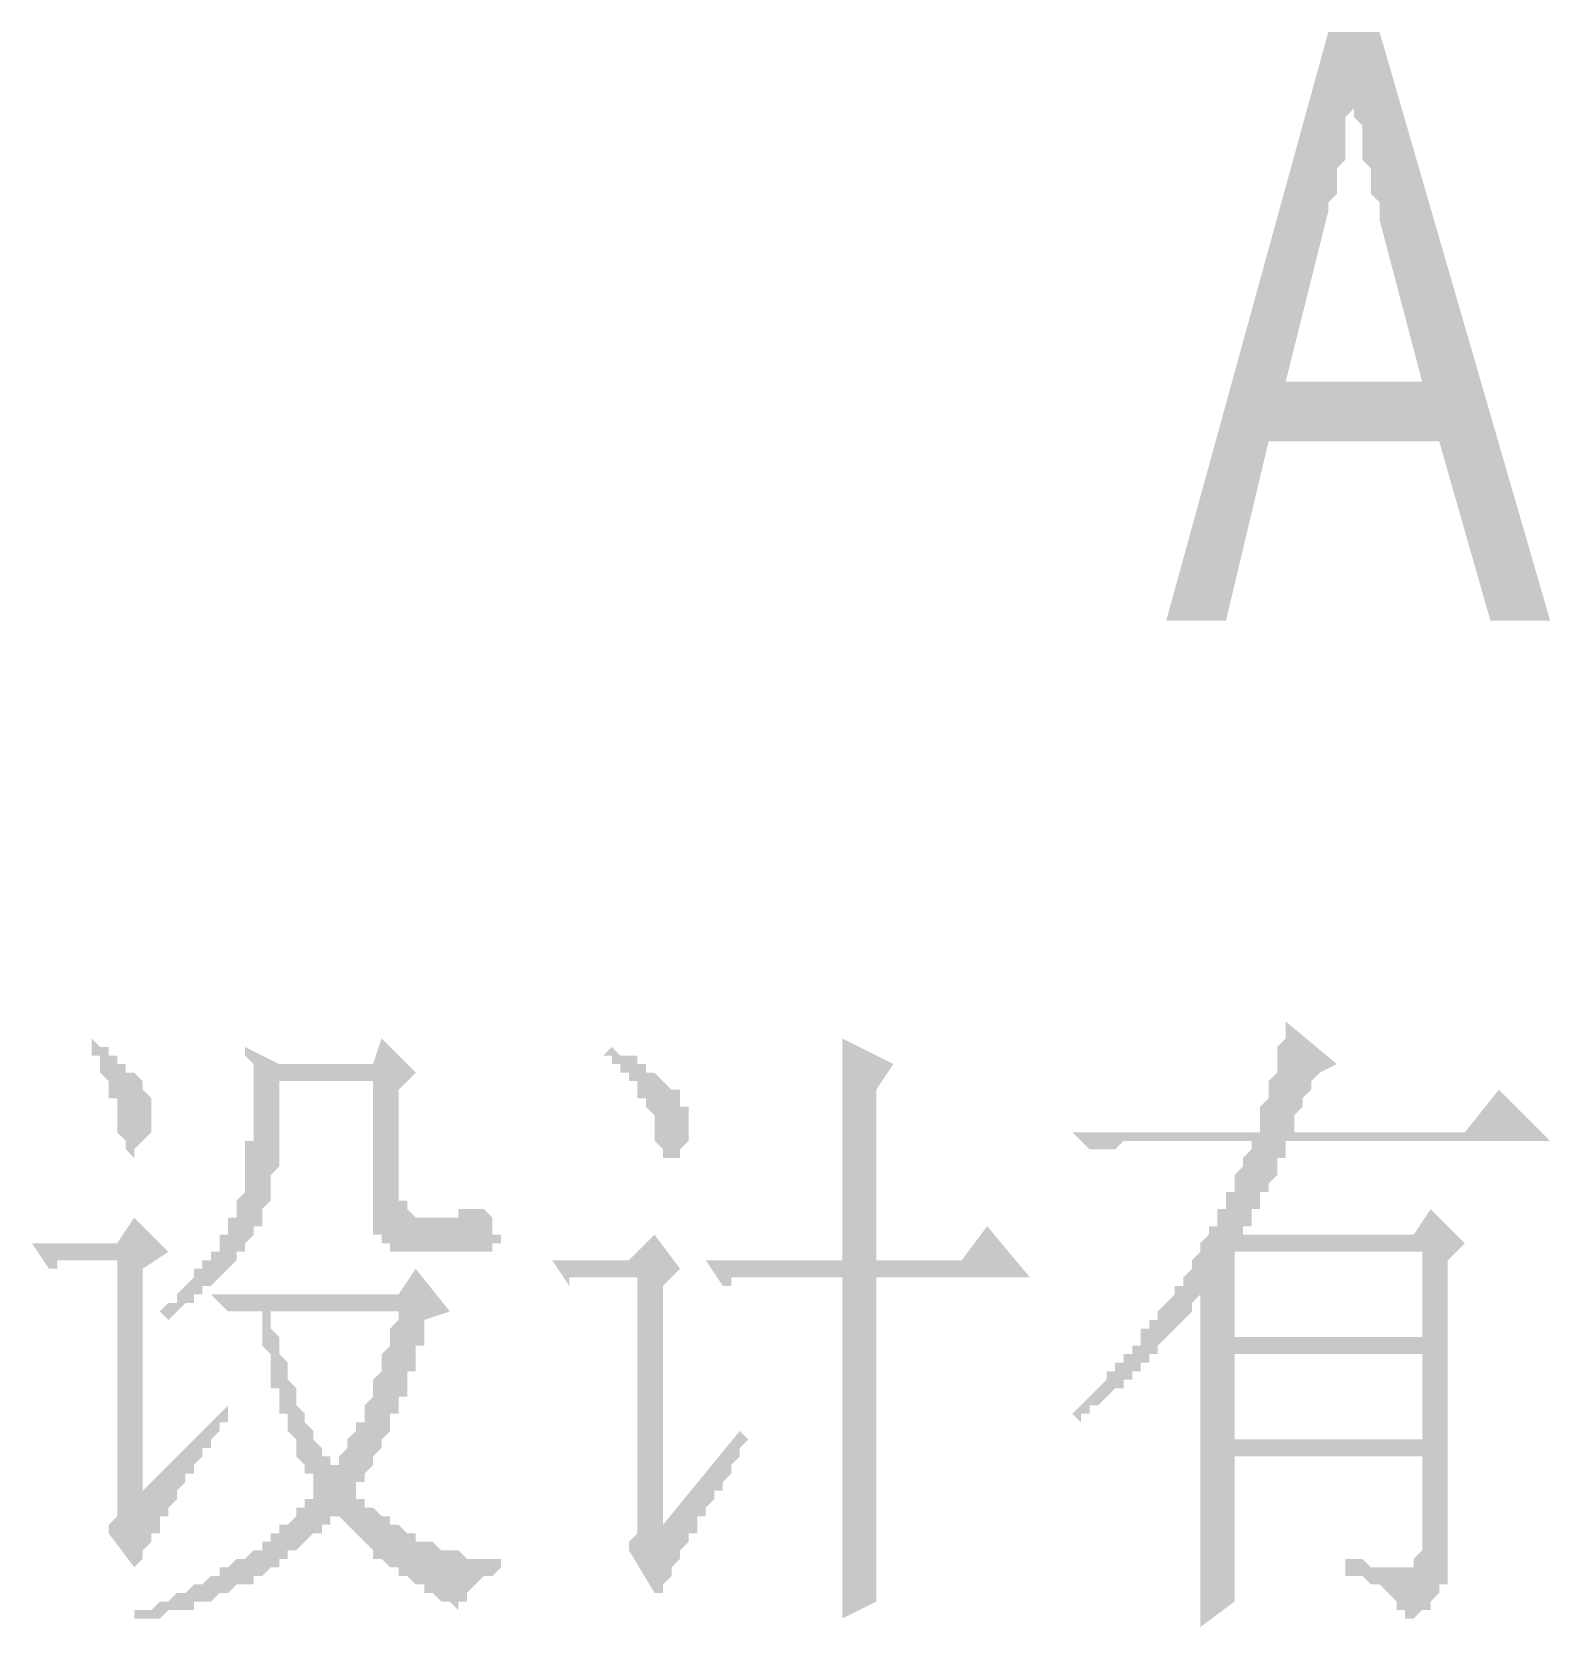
# Model space of a CAD drawing. Header units: millimetres. Extents: x 827 to 546581, y 88 to 2717140.
# Drawn here: x 546553.83 to 546561.36, y 2716389.56 to 2716397.47 of the extents above; entities that cross this region are included whole.
import ezdxf

# ---------------------------------------------------------------- set-up
doc = ezdxf.new("R2010")
doc.units = ezdxf.units.MM
doc.header["$MEASUREMENT"] = 0
doc.layers.add('PDF_TK', color=7, linetype='CONTINUOUS')

msp = doc.modelspace()

# ---------------------------------------------------------------- hatches: boundary and pattern name
at = {"layer": 'PDF_TK', "transparency": 33554559}
h = msp.add_hatch(color=256, dxfattribs=at)
h.paths.add_polyline_path([(546559.4582, 2716394.5528), (546560.2626, 2716397.4739), (546560.5166, 2716397.4739), (546561.3633, 2716394.5528), (546561.0669, 2716394.5528), (546560.8129, 2716395.4418), (546559.9662, 2716395.4418), (546559.7546, 2716394.5528)], flags=0)
h.paths.add_polyline_path([(546560.0509, 2716395.7382), (546560.7283, 2716395.7382), (546560.5166, 2716396.5425), (546560.5166, 2716396.5849), (546560.5166, 2716396.6272), (546560.4743, 2716396.6696), (546560.4743, 2716396.7119), (546560.4743, 2716396.7542), (546560.4743, 2716396.7966), (546560.4319, 2716396.8389), (546560.4319, 2716396.8812), (546560.4319, 2716396.9236), (546560.4319, 2716396.9659), (546560.4319, 2716397.0082), (546560.3896, 2716397.0506), (546560.3896, 2716397.0506), (546560.3896, 2716397.0929), (546560.3896, 2716397.1352), (546560.3896, 2716397.1352), (546560.3896, 2716397.1352), (546560.3896, 2716397.0929), (546560.3473, 2716397.0506), (546560.3473, 2716397.0082), (546560.3473, 2716396.9659), (546560.3473, 2716396.9236), (546560.3473, 2716396.8812), (546560.3473, 2716396.8389), (546560.3049, 2716396.7966), (546560.3049, 2716396.7542), (546560.3049, 2716396.7119), (546560.3049, 2716396.6696), (546560.3049, 2716396.6696), (546560.2626, 2716396.6272), (546560.2626, 2716396.5849)], flags=0)
h = msp.add_hatch(color=256, dxfattribs=at)
h.paths.add_polyline_path([(546559.7969, 2716391.42), (546559.7969, 2716390.9967), (546560.7283, 2716390.9967), (546560.7283, 2716391.42)], flags=0)
h.paths.add_polyline_path([(546559.7969, 2716390.912), (546559.7969, 2716390.4887), (546560.7283, 2716390.4887), (546560.7283, 2716390.912)], flags=0)
h.paths.add_polyline_path([(546560.3473, 2716389.896), (546560.3896, 2716389.896), (546560.4319, 2716389.896), (546560.4743, 2716389.8537), (546560.4743, 2716389.8537), (546560.5166, 2716389.8537), (546560.5166, 2716389.8537), (546560.5589, 2716389.8537), (546560.6013, 2716389.8537), (546560.6013, 2716389.8537), (546560.6013, 2716389.8537), (546560.6436, 2716389.8537), (546560.6436, 2716389.8537), (546560.6859, 2716389.8537), (546560.6859, 2716389.896), (546560.6859, 2716389.896), (546560.7283, 2716389.9383), (546560.7283, 2716389.9383), (546560.7283, 2716389.9807), (546560.7283, 2716390.404), (546559.7969, 2716390.404), (546559.7969, 2716389.6843), (546559.6276, 2716389.5573), (546559.6276, 2716389.5996), (546559.6276, 2716389.5996), (546559.6276, 2716389.5996), (546559.6276, 2716389.5996), (546559.6276, 2716389.642), (546559.6276, 2716389.642), (546559.6276, 2716389.642), (546559.6276, 2716389.6843), (546559.6276, 2716389.6843), (546559.6276, 2716389.7266), (546559.6276, 2716389.7266), (546559.6276, 2716389.7266), (546559.6276, 2716389.769), (546559.6276, 2716389.769), (546559.6276, 2716389.8113), (546559.6276, 2716389.8113), (546559.6276, 2716389.8537), (546559.6276, 2716389.896), (546559.6276, 2716389.896), (546559.6276, 2716389.9383), (546559.6276, 2716389.9807), (546559.6276, 2716389.9807), (546559.6276, 2716390.023), (546559.6276, 2716390.0653), (546559.6276, 2716390.0653), (546559.6276, 2716390.1077), (546559.6276, 2716390.15), (546559.6276, 2716390.1923), (546559.6276, 2716390.2347), (546559.6276, 2716390.2347), (546559.6276, 2716390.277), (546559.6276, 2716390.3193), (546559.6276, 2716390.3617), (546559.6276, 2716390.404), (546559.6276, 2716390.4463), (546559.6276, 2716390.4887), (546559.6276, 2716390.531), (546559.6276, 2716390.5733), (546559.6276, 2716390.6157), (546559.6276, 2716390.658), (546559.6276, 2716390.7003), (546559.6276, 2716390.7427), (546559.6276, 2716390.8274), (546559.6276, 2716390.8697), (546559.6276, 2716390.912), (546559.6276, 2716390.9544), (546559.6276, 2716390.9967), (546559.6276, 2716391.0814), (546559.6276, 2716391.1237), (546559.6276, 2716391.166), (546559.6276, 2716391.2084), (546559.6276, 2716391.2084), (546559.5852, 2716391.166), (546559.5852, 2716391.166), (546559.5852, 2716391.1237), (546559.5429, 2716391.0814), (546559.5429, 2716391.0814), (546559.5006, 2716391.039), (546559.5006, 2716391.039), (546559.4582, 2716390.9967), (546559.4582, 2716390.9967), (546559.4159, 2716390.9544), (546559.4159, 2716390.9544), (546559.4159, 2716390.912), (546559.3736, 2716390.912), (546559.3736, 2716390.8697), (546559.3312, 2716390.8697), (546559.3312, 2716390.8274), (546559.2889, 2716390.8274), (546559.2889, 2716390.785), (546559.2465, 2716390.785), (546559.2465, 2716390.7427), (546559.2042, 2716390.7427), (546559.2042, 2716390.7427), (546559.1619, 2716390.7003), (546559.1619, 2716390.7003), (546559.1195, 2716390.658), (546559.1195, 2716390.658), (546559.0772, 2716390.658), (546559.0772, 2716390.6157), (546559.0349, 2716390.6157), (546559.0349, 2716390.5733), (546558.9925, 2716390.6157), (546559.0349, 2716390.658), (546559.0349, 2716390.658), (546559.0772, 2716390.7003), (546559.0772, 2716390.7003), (546559.1195, 2716390.7427), (546559.1195, 2716390.7427), (546559.1619, 2716390.785), (546559.1619, 2716390.785), (546559.1619, 2716390.8274), (546559.2042, 2716390.8274), (546559.2042, 2716390.8697), (546559.2465, 2716390.8697), (546559.2465, 2716390.912), (546559.2889, 2716390.912), (546559.2889, 2716390.9544), (546559.3312, 2716390.9544), (546559.3312, 2716390.9967), (546559.3312, 2716391.039), (546559.3736, 2716391.039), (546559.3736, 2716391.0814), (546559.4159, 2716391.0814), (546559.4159, 2716391.1237), (546559.4159, 2716391.1237), (546559.4582, 2716391.166), (546559.4582, 2716391.166), (546559.5006, 2716391.2084), (546559.5006, 2716391.2084), (546559.5006, 2716391.2084), (546559.5006, 2716391.2507), (546559.5429, 2716391.2507), (546559.5429, 2716391.293), (546559.5429, 2716391.293), (546559.5852, 2716391.3354), (546559.5852, 2716391.3777), (546559.5852, 2716391.3777), (546559.6276, 2716391.42), (546559.6276, 2716391.42), (546559.6276, 2716391.4624), (546559.6699, 2716391.5047), (546559.6699, 2716391.5047), (546559.6699, 2716391.547), (546559.7122, 2716391.547), (546559.7122, 2716391.5894), (546559.7122, 2716391.6317), (546559.7546, 2716391.6317), (546559.7546, 2716391.674), (546559.7546, 2716391.7164), (546559.7969, 2716391.7164), (546559.7969, 2716391.7587), (546559.7969, 2716391.8011), (546559.8392, 2716391.8434), (546559.8392, 2716391.8434), (546559.8392, 2716391.8857), (546559.8816, 2716391.9281), (546559.8816, 2716391.9704), (546559.3312, 2716391.9704), (546559.2889, 2716391.9704), (546559.2889, 2716391.9704), (546559.2465, 2716391.9704), (546559.2042, 2716391.9281), (546559.2042, 2716391.9281), (546559.1619, 2716391.9281), (546559.1619, 2716391.9281), (546559.1195, 2716391.9281), (546559.0772, 2716391.9281), (546559.0772, 2716391.9281), (546558.9925, 2716392.0127), (546559.9239, 2716392.0127), (546559.9239, 2716392.0551), (546559.9239, 2716392.0974), (546559.9239, 2716392.1397), (546559.9662, 2716392.1821), (546559.9662, 2716392.2244), (546559.9662, 2716392.2244), (546559.9662, 2716392.2667), (546560.0086, 2716392.3091), (546560.0086, 2716392.3514), (546560.0086, 2716392.3514), (546560.0086, 2716392.3937), (546560.0086, 2716392.4361), (546560.0086, 2716392.4361), (546560.0509, 2716392.4784), (546560.0509, 2716392.5207), (546560.0509, 2716392.5207), (546560.0509, 2716392.5631), (546560.3049, 2716392.3514), (546560.2202, 2716392.3091), (546560.1779, 2716392.2667), (546560.1779, 2716392.2667), (546560.1779, 2716392.2244), (546560.1356, 2716392.1821), (546560.1356, 2716392.1821), (546560.1356, 2716392.1397), (546560.0932, 2716392.0974), (546560.0932, 2716392.0974), (546560.0932, 2716392.0551), (546560.0932, 2716392.0127), (546560.0932, 2716392.0127), (546560.9399, 2716392.0127), (546561.1093, 2716392.2244), (546561.3633, 2716391.9704), (546560.0509, 2716391.9704), (546560.0509, 2716391.9281), (546560.0509, 2716391.8857), (546560.0086, 2716391.8857), (546560.0086, 2716391.8434), (546560.0086, 2716391.8011), (546559.9662, 2716391.7587), (546559.9662, 2716391.7587), (546559.9662, 2716391.7164), (546559.9239, 2716391.7164), (546559.9239, 2716391.674), (546559.9239, 2716391.6317), (546559.8816, 2716391.6317), (546559.8816, 2716391.5894), (546559.8816, 2716391.547), (546559.8392, 2716391.547), (546559.8392, 2716391.5047), (546559.8392, 2716391.5047), (546560.6859, 2716391.5047), (546560.7706, 2716391.6317), (546560.9399, 2716391.4624), (546560.8553, 2716391.3777), (546560.8553, 2716389.896), (546560.8553, 2716389.8537), (546560.8553, 2716389.8113), (546560.8553, 2716389.8113), (546560.8553, 2716389.769), (546560.8129, 2716389.769), (546560.8129, 2716389.7266), (546560.8129, 2716389.7266), (546560.7706, 2716389.6843), (546560.7706, 2716389.6843), (546560.7706, 2716389.642), (546560.7283, 2716389.642), (546560.6859, 2716389.5996), (546560.6859, 2716389.5996), (546560.6436, 2716389.5996), (546560.6436, 2716389.5573), (546560.6436, 2716389.5996), (546560.6436, 2716389.5996), (546560.6436, 2716389.642), (546560.6013, 2716389.642), (546560.6013, 2716389.6843), (546560.6013, 2716389.6843), (546560.6013, 2716389.6843), (546560.5589, 2716389.7266), (546560.5589, 2716389.7266), (546560.5166, 2716389.769), (546560.4743, 2716389.769), (546560.4743, 2716389.769), (546560.4319, 2716389.8113), (546560.3896, 2716389.8113), (546560.3473, 2716389.8113), (546560.3473, 2716389.8113)], flags=0)
h = msp.add_hatch(color=256, dxfattribs=at)
h.paths.add_polyline_path([(546554.124, 2716392.4361), (546554.124, 2716392.4784), (546554.1664, 2716392.4361), (546554.2087, 2716392.4361), (546554.2087, 2716392.3937), (546554.251, 2716392.3937), (546554.251, 2716392.3514), (546554.2934, 2716392.3514), (546554.2934, 2716392.3091), (546554.3357, 2716392.3091), (546554.3357, 2716392.3091), (546554.378, 2716392.2667), (546554.378, 2716392.2667), (546554.378, 2716392.2667), (546554.378, 2716392.2244), (546554.4204, 2716392.1821), (546554.4204, 2716392.1821), (546554.4204, 2716392.1397), (546554.4204, 2716392.0974), (546554.4204, 2716392.0974), (546554.4204, 2716392.0974), (546554.4204, 2716392.0551), (546554.4204, 2716392.0127), (546554.4204, 2716392.0127), (546554.378, 2716391.9704), (546554.378, 2716391.9704), (546554.3357, 2716391.9281), (546554.3357, 2716391.9281), (546554.3357, 2716391.8857), (546554.2934, 2716391.9281), (546554.2934, 2716391.9281), (546554.2934, 2716391.9281), (546554.2934, 2716391.9704), (546554.251, 2716392.0127), (546554.251, 2716392.0127), (546554.251, 2716392.0551), (546554.251, 2716392.0974), (546554.251, 2716392.0974), (546554.251, 2716392.1397), (546554.251, 2716392.1821), (546554.2087, 2716392.1821), (546554.2087, 2716392.2244), (546554.2087, 2716392.2667), (546554.2087, 2716392.2667), (546554.1664, 2716392.3091), (546554.1664, 2716392.3514), (546554.1664, 2716392.3937), (546554.124, 2716392.3937)], flags=0)
h.paths.add_polyline_path([(546554.378, 2716390.2347), (546554.8014, 2716390.658), (546554.8014, 2716390.6157), (546554.8014, 2716390.5733), (546554.7591, 2716390.5733), (546554.7591, 2716390.531), (546554.7167, 2716390.4887), (546554.7167, 2716390.4887), (546554.7167, 2716390.4463), (546554.6744, 2716390.4463), (546554.6744, 2716390.404), (546554.6321, 2716390.3617), (546554.6321, 2716390.3617), (546554.6321, 2716390.3193), (546554.5897, 2716390.3193), (546554.5897, 2716390.277), (546554.5897, 2716390.277), (546554.5474, 2716390.2347), (546554.5474, 2716390.1923), (546554.5474, 2716390.1923), (546554.5474, 2716390.1923), (546554.5051, 2716390.15), (546554.5051, 2716390.1077), (546554.4627, 2716390.1077), (546554.4627, 2716390.0653), (546554.4627, 2716390.023), (546554.4204, 2716390.023), (546554.4204, 2716389.9807), (546554.4204, 2716389.9807), (546554.378, 2716389.9383), (546554.378, 2716389.896), (546554.378, 2716389.896), (546554.3357, 2716389.8537), (546554.2087, 2716390.023), (546554.2087, 2716390.0653), (546554.251, 2716390.1077), (546554.251, 2716390.1077), (546554.251, 2716390.15), (546554.251, 2716390.1923), (546554.251, 2716390.1923), (546554.251, 2716390.2347), (546554.251, 2716391.3777), (546554.124, 2716391.3777), (546554.0817, 2716391.3777), (546554.0817, 2716391.3777), (546554.0394, 2716391.3777), (546554.0394, 2716391.3777), (546553.997, 2716391.3777), (546553.9547, 2716391.3777), (546553.9547, 2716391.3354), (546553.9124, 2716391.3354), (546553.8277, 2716391.4624), (546554.251, 2716391.4624), (546554.3357, 2716391.5894), (546554.5051, 2716391.42), (546554.378, 2716391.3354)], flags=0)
h.paths.add_polyline_path([(546555.0131, 2716391.1237), (546555.0131, 2716391.0814), (546555.0131, 2716391.039), (546555.0554, 2716390.9967), (546555.0554, 2716390.9967), (546555.0554, 2716390.9544), (546555.0554, 2716390.912), (546555.0977, 2716390.8697), (546555.0977, 2716390.8274), (546555.0977, 2716390.785), (546555.0977, 2716390.785), (546555.1401, 2716390.7427), (546555.1401, 2716390.7003), (546555.1401, 2716390.7003), (546555.1401, 2716390.658), (546555.1824, 2716390.6157), (546555.1824, 2716390.6157), (546555.1824, 2716390.5733), (546555.2247, 2716390.531), (546555.2247, 2716390.531), (546555.2247, 2716390.4887), (546555.2247, 2716390.4887), (546555.2671, 2716390.4463), (546555.2671, 2716390.4463), (546555.2671, 2716390.404), (546555.3094, 2716390.404), (546555.3094, 2716390.3617), (546555.3094, 2716390.3617), (546555.3094, 2716390.3617), (546555.3517, 2716390.3617), (546555.3517, 2716390.404), (546555.3517, 2716390.404), (546555.3941, 2716390.4463), (546555.3941, 2716390.4463), (546555.3941, 2716390.4887), (546555.4364, 2716390.531), (546555.4364, 2716390.531), (546555.4364, 2716390.5733), (546555.4788, 2716390.5733), (546555.4788, 2716390.6157), (546555.4788, 2716390.658), (546555.4788, 2716390.658), (546555.5211, 2716390.7003), (546555.5211, 2716390.7427), (546555.5211, 2716390.7427), (546555.5211, 2716390.785), (546555.5634, 2716390.8274), (546555.5634, 2716390.8697), (546555.5634, 2716390.8697), (546555.5634, 2716390.912), (546555.6058, 2716390.9544), (546555.6058, 2716390.9967), (546555.6058, 2716390.9967), (546555.6058, 2716391.039), (546555.6481, 2716391.0814), (546555.6481, 2716391.1237), (546555.6481, 2716391.1237)], flags=0)
h.paths.add_polyline_path([(546554.7167, 2716391.2084), (546555.6481, 2716391.2084), (546555.7328, 2716391.3354), (546555.9021, 2716391.1237), (546555.7751, 2716391.0814), (546555.7751, 2716391.039), (546555.7751, 2716390.9967), (546555.7751, 2716390.9544), (546555.7328, 2716390.9544), (546555.7328, 2716390.912), (546555.7328, 2716390.8697), (546555.7328, 2716390.8274), (546555.6904, 2716390.8274), (546555.6904, 2716390.785), (546555.6904, 2716390.7427), (546555.6904, 2716390.7003), (546555.6481, 2716390.7003), (546555.6481, 2716390.658), (546555.6481, 2716390.6157), (546555.6058, 2716390.6157), (546555.6058, 2716390.5733), (546555.6058, 2716390.531), (546555.6058, 2716390.531), (546555.5634, 2716390.4887), (546555.5634, 2716390.4463), (546555.5634, 2716390.4463), (546555.5211, 2716390.404), (546555.5211, 2716390.404), (546555.5211, 2716390.3617), (546555.4788, 2716390.3193), (546555.4788, 2716390.3193), (546555.4788, 2716390.277), (546555.4364, 2716390.277), (546555.4364, 2716390.2347), (546555.4364, 2716390.2347), (546555.4364, 2716390.1923), (546555.4788, 2716390.1923), (546555.4788, 2716390.15), (546555.5211, 2716390.15), (546555.5211, 2716390.15), (546555.5634, 2716390.1077), (546555.5634, 2716390.1077), (546555.6058, 2716390.1077), (546555.6058, 2716390.0653), (546555.6481, 2716390.0653), (546555.6481, 2716390.0653), (546555.6904, 2716390.023), (546555.6904, 2716390.023), (546555.7328, 2716390.023), (546555.7328, 2716389.9807), (546555.7751, 2716389.9807), (546555.7751, 2716389.9807), (546555.8174, 2716389.9807), (546555.8598, 2716389.9383), (546555.8598, 2716389.9383), (546555.9021, 2716389.9383), (546555.9021, 2716389.9383), (546555.9444, 2716389.9383), (546555.9868, 2716389.896), (546555.9868, 2716389.896), (546556.0291, 2716389.896), (546556.0714, 2716389.896), (546556.0714, 2716389.896), (546556.1138, 2716389.896), (546556.1138, 2716389.896), (546556.1561, 2716389.896), (546556.1561, 2716389.896), (546556.1561, 2716389.8537), (546556.1138, 2716389.8113), (546556.1138, 2716389.8113), (546556.0714, 2716389.8113), (546556.0291, 2716389.769), (546556.0291, 2716389.769), (546556.0291, 2716389.769), (546555.9868, 2716389.7266), (546555.9868, 2716389.7266), (546555.9868, 2716389.6843), (546555.9444, 2716389.6843), (546555.9444, 2716389.642), (546555.9444, 2716389.642), (546555.9444, 2716389.642), (546555.9021, 2716389.6843), (546555.9021, 2716389.6843), (546555.8598, 2716389.6843), (546555.8174, 2716389.7266), (546555.8174, 2716389.7266), (546555.7751, 2716389.7266), (546555.7751, 2716389.769), (546555.7328, 2716389.769), (546555.7328, 2716389.769), (546555.6904, 2716389.8113), (546555.6904, 2716389.8113), (546555.6481, 2716389.8113), (546555.6481, 2716389.8537), (546555.6058, 2716389.8537), (546555.5634, 2716389.896), (546555.5634, 2716389.896), (546555.5211, 2716389.896), (546555.5211, 2716389.9383), (546555.5211, 2716389.9383), (546555.4788, 2716389.9807), (546555.4788, 2716389.9807), (546555.4364, 2716390.023), (546555.4364, 2716390.023), (546555.3941, 2716390.0653), (546555.3941, 2716390.0653), (546555.3517, 2716390.1077), (546555.3517, 2716390.1077), (546555.3517, 2716390.1077), (546555.3094, 2716390.1077), (546555.3094, 2716390.0653), (546555.2671, 2716390.0653), (546555.2671, 2716390.023), (546555.2247, 2716390.023), (546555.2247, 2716390.023), (546555.1824, 2716389.9807), (546555.1824, 2716389.9807), (546555.1401, 2716389.9383), (546555.1401, 2716389.9383), (546555.0977, 2716389.9383), (546555.0977, 2716389.896), (546555.0554, 2716389.896), (546555.0554, 2716389.8537), (546555.0131, 2716389.8537), (546555.0131, 2716389.8537), (546554.9707, 2716389.8113), (546554.9707, 2716389.8113), (546554.9284, 2716389.8113), (546554.9284, 2716389.769), (546554.8861, 2716389.769), (546554.8437, 2716389.769), (546554.8437, 2716389.769), (546554.8014, 2716389.7266), (546554.8014, 2716389.7266), (546554.7591, 2716389.7266), (546554.7591, 2716389.7266), (546554.7167, 2716389.6843), (546554.7167, 2716389.6843), (546554.6744, 2716389.6843), (546554.6321, 2716389.6843), (546554.6321, 2716389.642), (546554.5897, 2716389.642), (546554.5897, 2716389.642), (546554.5474, 2716389.642), (546554.5051, 2716389.642), (546554.5051, 2716389.642), (546554.4627, 2716389.5996), (546554.4627, 2716389.5996), (546554.4204, 2716389.5996), (546554.378, 2716389.5996), (546554.378, 2716389.5996), (546554.3357, 2716389.5996), (546554.3357, 2716389.5996), (546554.3357, 2716389.642), (546554.378, 2716389.642), (546554.378, 2716389.642), (546554.4204, 2716389.642), (546554.4627, 2716389.6843), (546554.4627, 2716389.6843), (546554.5051, 2716389.6843), (546554.5474, 2716389.7266), (546554.5474, 2716389.7266), (546554.5897, 2716389.7266), (546554.6321, 2716389.769), (546554.6321, 2716389.769), (546554.6744, 2716389.769), (546554.7167, 2716389.8113), (546554.7167, 2716389.8113), (546554.7591, 2716389.8113), (546554.7591, 2716389.8537), (546554.8014, 2716389.8537), (546554.8014, 2716389.8537), (546554.8437, 2716389.896), (546554.8861, 2716389.896), (546554.8861, 2716389.896), (546554.9284, 2716389.9383), (546554.9284, 2716389.9383), (546554.9707, 2716389.9383), (546554.9707, 2716389.9807), (546555.0131, 2716389.9807), (546555.0131, 2716390.023), (546555.0131, 2716390.023), (546555.0554, 2716390.023), (546555.0554, 2716390.0653), (546555.0977, 2716390.0653), (546555.0977, 2716390.0653), (546555.1401, 2716390.1077), (546555.1401, 2716390.1077), (546555.1401, 2716390.15), (546555.1824, 2716390.15), (546555.1824, 2716390.1923), (546555.1824, 2716390.1923), (546555.2247, 2716390.1923), (546555.2247, 2716390.2347), (546555.2247, 2716390.2347), (546555.2247, 2716390.2347), (546555.2247, 2716390.277), (546555.2247, 2716390.3193), (546555.1824, 2716390.3193), (546555.1824, 2716390.3617), (546555.1824, 2716390.3617), (546555.1401, 2716390.404), (546555.1401, 2716390.4463), (546555.1401, 2716390.4463), (546555.1401, 2716390.4887), (546555.0977, 2716390.531), (546555.0977, 2716390.531), (546555.0977, 2716390.5733), (546555.0977, 2716390.6157), (546555.0554, 2716390.6157), (546555.0554, 2716390.658), (546555.0554, 2716390.7003), (546555.0554, 2716390.7427), (546555.0131, 2716390.7427), (546555.0131, 2716390.785), (546555.0131, 2716390.8274), (546555.0131, 2716390.8274), (546555.0131, 2716390.8697), (546555.0131, 2716390.912), (546554.9707, 2716390.9544), (546554.9707, 2716390.9544), (546554.9707, 2716390.9967), (546554.9707, 2716391.039), (546554.9707, 2716391.0814), (546554.9707, 2716391.1237), (546554.9707, 2716391.1237), (546554.8861, 2716391.1237), (546554.8014, 2716391.1237)], flags=0)
h.paths.add_polyline_path([(546555.6481, 2716391.7164), (546555.6481, 2716391.674), (546555.6904, 2716391.674), (546555.6904, 2716391.6317), (546555.6904, 2716391.6317), (546555.7328, 2716391.5894), (546555.7328, 2716391.5894), (546555.7751, 2716391.5894), (546555.7751, 2716391.5894), (546555.8174, 2716391.5894), (546555.8174, 2716391.5894), (546555.8598, 2716391.5894), (546555.8598, 2716391.5894), (546555.9021, 2716391.5894), (546555.9444, 2716391.5894), (546555.9444, 2716391.6317), (546555.9868, 2716391.6317), (546555.9868, 2716391.6317), (546556.0291, 2716391.6317), (546556.0291, 2716391.6317), (546556.0714, 2716391.6317), (546556.0714, 2716391.6317), (546556.1138, 2716391.5894), (546556.1138, 2716391.5894), (546556.1138, 2716391.547), (546556.1138, 2716391.5047), (546556.1561, 2716391.5047), (546556.1561, 2716391.4624), (546556.1138, 2716391.4624), (546556.1138, 2716391.4624), (546556.1138, 2716391.42), (546556.1138, 2716391.42), (546556.0714, 2716391.42), (546556.0714, 2716391.42), (546556.0291, 2716391.42), (546556.0291, 2716391.42), (546555.9868, 2716391.42), (546555.9444, 2716391.42), (546555.9021, 2716391.42), (546555.8598, 2716391.42), (546555.8598, 2716391.42), (546555.6904, 2716391.42), (546555.6481, 2716391.42), (546555.6058, 2716391.42), (546555.6058, 2716391.4624), (546555.5634, 2716391.4624), (546555.5634, 2716391.4624), (546555.5634, 2716391.5047), (546555.5211, 2716391.5047), (546555.5211, 2716391.547), (546555.5211, 2716391.547), (546555.5211, 2716391.5894), (546555.5211, 2716391.5894), (546555.5211, 2716391.6317), (546555.5211, 2716392.2667), (546555.0554, 2716392.2667), (546555.0554, 2716392.2244), (546555.0554, 2716392.1821), (546555.0554, 2716392.1397), (546555.0554, 2716392.1397), (546555.0554, 2716392.0974), (546555.0554, 2716392.0551), (546555.0554, 2716392.0127), (546555.0554, 2716391.9704), (546555.0554, 2716391.9281), (546555.0554, 2716391.9281), (546555.0554, 2716391.8857), (546555.0554, 2716391.8434), (546555.0554, 2716391.8434), (546555.0131, 2716391.8011), (546555.0131, 2716391.7587), (546555.0131, 2716391.7164), (546555.0131, 2716391.7164), (546555.0131, 2716391.674), (546555.0131, 2716391.674), (546554.9707, 2716391.6317), (546554.9707, 2716391.5894), (546554.9707, 2716391.5894), (546554.9707, 2716391.5894), (546554.9707, 2716391.547), (546554.9284, 2716391.547), (546554.9284, 2716391.5047), (546554.9284, 2716391.5047), (546554.8861, 2716391.4624), (546554.8861, 2716391.4624), (546554.8861, 2716391.42), (546554.8437, 2716391.42), (546554.8437, 2716391.3777), (546554.8437, 2716391.3777), (546554.8014, 2716391.3354), (546554.8014, 2716391.3354), (546554.7591, 2716391.293), (546554.7591, 2716391.293), (546554.7167, 2716391.2507), (546554.7167, 2716391.2507), (546554.6744, 2716391.2507), (546554.6744, 2716391.2084), (546554.6321, 2716391.2084), (546554.6321, 2716391.166), (546554.5897, 2716391.166), (546554.5474, 2716391.1237), (546554.5474, 2716391.1237), (546554.5051, 2716391.0814), (546554.5051, 2716391.0814), (546554.4627, 2716391.1237), (546554.5051, 2716391.166), (546554.5474, 2716391.166), (546554.5474, 2716391.2084), (546554.5897, 2716391.2507), (546554.5897, 2716391.2507), (546554.6321, 2716391.293), (546554.6321, 2716391.3354), (546554.6744, 2716391.3354), (546554.6744, 2716391.3777), (546554.7167, 2716391.3777), (546554.7167, 2716391.42), (546554.7591, 2716391.42), (546554.7591, 2716391.4624), (546554.7591, 2716391.5047), (546554.8014, 2716391.5047), (546554.8014, 2716391.547), (546554.8014, 2716391.547), (546554.8014, 2716391.5894), (546554.8437, 2716391.5894), (546554.8437, 2716391.6317), (546554.8437, 2716391.6317), (546554.8437, 2716391.674), (546554.8437, 2716391.674), (546554.8437, 2716391.674), (546554.8861, 2716391.7164), (546554.8861, 2716391.7587), (546554.8861, 2716391.8011), (546554.8861, 2716391.8011), (546554.8861, 2716391.8434), (546554.8861, 2716391.8857), (546554.8861, 2716391.9281), (546554.8861, 2716391.9704), (546554.9284, 2716391.9704), (546554.9284, 2716392.0127), (546554.9284, 2716392.0551), (546554.9284, 2716392.0551), (546554.9284, 2716392.0974), (546554.9284, 2716392.1397), (546554.9284, 2716392.1397), (546554.9284, 2716392.1821), (546554.9284, 2716392.2244), (546554.9284, 2716392.2667), (546554.9284, 2716392.3091), (546554.9284, 2716392.3091), (546554.9284, 2716392.3514), (546554.8861, 2716392.3937), (546554.8861, 2716392.4361), (546554.8861, 2716392.4361), (546555.0554, 2716392.3514), (546555.5211, 2716392.3514), (546555.5634, 2716392.4784), (546555.7328, 2716392.3091), (546555.6481, 2716392.2244)], flags=0)
h = msp.add_hatch(color=256, dxfattribs=at)
h.paths.add_polyline_path([(546556.6641, 2716392.3937), (546556.7065, 2716392.4361), (546556.7065, 2716392.4361), (546556.7488, 2716392.3937), (546556.7911, 2716392.3937), (546556.8335, 2716392.3937), (546556.8335, 2716392.3514), (546556.8758, 2716392.3514), (546556.8758, 2716392.3091), (546556.9181, 2716392.3091), (546556.9181, 2716392.3091), (546556.9605, 2716392.2667), (546556.9605, 2716392.2667), (546556.9605, 2716392.2667), (546557.0028, 2716392.2244), (546557.0028, 2716392.2244), (546557.0451, 2716392.2244), (546557.0451, 2716392.1821), (546557.0451, 2716392.1397), (546557.0875, 2716392.1397), (546557.0875, 2716392.0974), (546557.0875, 2716392.0974), (546557.0875, 2716392.0551), (546557.0875, 2716392.0127), (546557.0875, 2716391.9704), (546557.0875, 2716391.9704), (546557.0451, 2716391.9281), (546557.0451, 2716391.9281), (546557.0451, 2716391.8857), (546557.0028, 2716391.8857), (546557.0028, 2716391.8857), (546557.0028, 2716391.8857), (546556.9605, 2716391.8857), (546556.9605, 2716391.9281), (546556.9605, 2716391.9281), (546556.9181, 2716391.9704), (546556.9181, 2716392.0127), (546556.9181, 2716392.0551), (546556.9181, 2716392.0551), (546556.9181, 2716392.0974), (546556.8758, 2716392.1397), (546556.8758, 2716392.1397), (546556.8758, 2716392.1821), (546556.8335, 2716392.1821), (546556.8335, 2716392.2244), (546556.8335, 2716392.2667), (546556.7911, 2716392.2667), (546556.7911, 2716392.3091), (546556.7488, 2716392.3091), (546556.7488, 2716392.3514), (546556.7065, 2716392.3514), (546556.7065, 2716392.3937)], flags=0)
h.paths.add_polyline_path([(546556.9605, 2716390.0653), (546557.3415, 2716390.531), (546557.3838, 2716390.4887), (546557.3415, 2716390.4463), (546557.3415, 2716390.404), (546557.2991, 2716390.3617), (546557.2991, 2716390.3193), (546557.2568, 2716390.277), (546557.2568, 2716390.2347), (546557.2145, 2716390.2347), (546557.2145, 2716390.1923), (546557.1721, 2716390.15), (546557.1721, 2716390.1077), (546557.1298, 2716390.1077), (546557.1298, 2716390.0653), (546557.1298, 2716390.023), (546557.0875, 2716390.023), (546557.0875, 2716389.9807), (546557.0451, 2716389.9383), (546557.0451, 2716389.9383), (546557.0451, 2716389.896), (546557.0451, 2716389.896), (546557.0028, 2716389.8537), (546557.0028, 2716389.8537), (546557.0028, 2716389.8113), (546557.0028, 2716389.8113), (546556.9605, 2716389.769), (546556.9605, 2716389.769), (546556.9605, 2716389.769), (546556.9605, 2716389.7266), (546556.9605, 2716389.7266), (546556.9181, 2716389.7266), (546556.7911, 2716389.9383), (546556.7911, 2716389.9383), (546556.7911, 2716389.9807), (546556.7911, 2716389.9807), (546556.8335, 2716390.023), (546556.8335, 2716390.0653), (546556.8335, 2716390.1077), (546556.8335, 2716390.15), (546556.8335, 2716390.15), (546556.8335, 2716391.293), (546556.5795, 2716391.293), (546556.6641, 2716391.293), (546556.6218, 2716391.293), (546556.6218, 2716391.293), (546556.5795, 2716391.293), (546556.5795, 2716391.293), (546556.5371, 2716391.293), (546556.4948, 2716391.293), (546556.4948, 2716391.2507), (546556.4101, 2716391.3777), (546556.7911, 2716391.3777), (546556.9181, 2716391.5047), (546557.0451, 2716391.3354), (546556.9605, 2716391.2507)], flags=0)
h.paths.add_polyline_path([(546557.8495, 2716391.3777), (546557.8495, 2716391.42), (546557.8495, 2716391.4624), (546557.8495, 2716391.5047), (546557.8495, 2716391.547), (546557.8495, 2716391.5894), (546557.8495, 2716391.674), (546557.8495, 2716391.7164), (546557.8495, 2716391.7587), (546557.8495, 2716391.7587), (546557.8495, 2716391.8011), (546557.8495, 2716391.8434), (546557.8495, 2716391.8857), (546557.8495, 2716391.9281), (546557.8495, 2716391.9704), (546557.8495, 2716392.0127), (546557.8495, 2716392.0551), (546557.8495, 2716392.0551), (546557.8495, 2716392.0974), (546557.8495, 2716392.1397), (546557.8495, 2716392.1821), (546557.8495, 2716392.1821), (546557.8495, 2716392.2244), (546557.8495, 2716392.2667), (546557.8495, 2716392.2667), (546557.8495, 2716392.3091), (546557.8495, 2716392.3091), (546557.8495, 2716392.3514), (546557.8495, 2716392.3514), (546557.8495, 2716392.3937), (546557.8495, 2716392.3937), (546557.8495, 2716392.4361), (546557.8495, 2716392.4361), (546557.8495, 2716392.4784), (546557.8495, 2716392.4784), (546558.1035, 2716392.3514), (546558.0188, 2716392.2244), (546558.0188, 2716391.3777), (546558.4422, 2716391.3777), (546558.5692, 2716391.547), (546558.7809, 2716391.293), (546558.0188, 2716391.293), (546558.0188, 2716390.15), (546558.0188, 2716390.1077), (546558.0188, 2716390.0653), (546558.0188, 2716390.023), (546558.0188, 2716390.023), (546558.0188, 2716389.9807), (546558.0188, 2716389.9383), (546558.0188, 2716389.896), (546558.0188, 2716389.896), (546558.0188, 2716389.8537), (546558.0188, 2716389.8113), (546558.0188, 2716389.769), (546558.0188, 2716389.769), (546558.0188, 2716389.7266), (546558.0188, 2716389.6843), (546558.0188, 2716389.6843), (546557.8495, 2716389.5996), (546557.8495, 2716389.642), (546557.8495, 2716389.6843), (546557.8495, 2716389.7266), (546557.8495, 2716389.769), (546557.8495, 2716389.769), (546557.8495, 2716389.8113), (546557.8495, 2716389.8537), (546557.8495, 2716389.896), (546557.8495, 2716389.9383), (546557.8495, 2716389.9383), (546557.8495, 2716389.9807), (546557.8495, 2716390.023), (546557.8495, 2716390.0653), (546557.8495, 2716390.0653), (546557.8495, 2716390.1077), (546557.8495, 2716390.1077), (546557.8495, 2716390.15), (546557.8495, 2716390.1923), (546557.8495, 2716390.1923), (546557.8495, 2716391.293), (546557.3415, 2716391.293), (546557.4685, 2716391.293), (546557.4685, 2716391.293), (546557.4262, 2716391.293), (546557.4262, 2716391.293), (546557.3838, 2716391.293), (546557.3415, 2716391.293), (546557.3415, 2716391.293), (546557.2991, 2716391.293), (546557.2991, 2716391.2507), (546557.2568, 2716391.2507), (546557.2568, 2716391.2507), (546557.1721, 2716391.3777)], flags=0)

doc.saveas('drawing.dxf')
